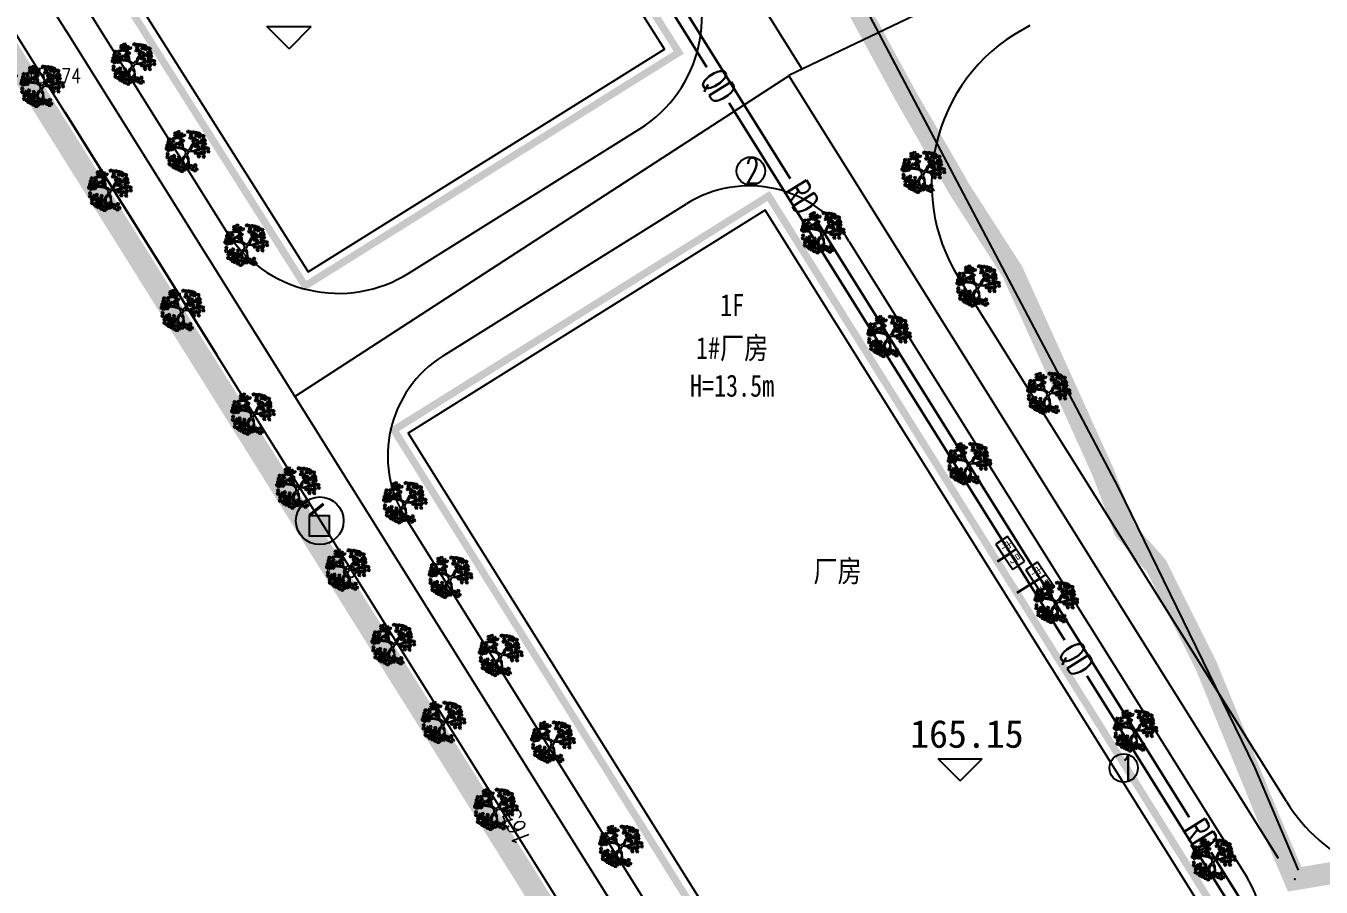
# Model space of a CAD drawing. Extents: x -809667 to 586099, y 3084146 to 3634412.
# Drawn here: x 381141.1 to 381229, y 3087145.6 to 3087204.1 of the extents above; entities that cross this region are included whole.
import ezdxf
from ezdxf.enums import TextEntityAlignment as Align

# ---------------------------------------------------------------- set-up
doc = ezdxf.new("R2010")
doc.units = 0
doc.header["$LTSCALE"] = 0.5
doc.header["$PDSIZE"] = 0.2
doc.layers.get('0').update_dxf_attribs({"linetype": 'CONTINUOUS'})
for name, color, linetype in [('DIM-照明', 3, 'CONTINUOUS'), ('DIM-通讯', 3, 'CONTINUOUS'), ('E-DIM-DQ', 7, 'CONTINUOUS'), ('E-SIG_TEXT', 7, 'CONTINUOUS'), ('GCD', 252, 'CONTINUOUS'), ('JZD', 7, 'CONTINUOUS'), ('TEL_TEXT', 7, 'CONTINUOUS'), ('WIRE-照明', 1, 'CONTINUOUS'), ('WIRE-通讯', 4, 'CONTINUOUS'), ('乔木', 84, 'CONTINUOUS'), ('文字', 7, 'CONTINUOUS')]:
    doc.layers.add(name, color=color, linetype=linetype)
doc.styles.add('-宋体', font='', dxfattribs={"width": 0.6})
doc.styles.add('_TEL_DIM', font='SIMPLEX', dxfattribs={"width": 0.8, "height": 3.5, "bigfont": 'HZTXT'})
doc.styles.add('HZ', font='', dxfattribs={"width": 0.8})
doc.styles.get("Standard").update_dxf_attribs({"font": 'rs.shx', "bigfont": 'hztxt.shx'})
doc.styles.add('宋体', font='')
doc.styles.get('-宋体').set_extended_font_data('NSimSun')
doc.styles.get('HZ').set_extended_font_data('NSimSun')
doc.styles.get('宋体').set_extended_font_data('SimSun')

# ---------------------------------------------------------------- blocks, each defined once
blk = doc.blocks.new('gc125')
at = {"color": 0}
blk.add_line((0, 0.8), (0, 2.2), dxfattribs=at)
blk.add_circle((0, 0), 0.8, dxfattribs=at)
blk = doc.blocks.new('GC200')
at = {"color": 0, "linetype": 'Continuous', "const_width": 0.2, "flags": 128}
blk.add_lwpolyline([(-0.1, 0, 1), (0.1, 0, 1)], format="xyb", close=True, dxfattribs=at)
blk = doc.blocks.new('GC0000')
at = {"linetype": 'Continuous'}
blk.add_point((0, 0), dxfattribs=at)
blk = doc.blocks.new('幌伞枫')
at = {"layer": '乔木', "color": 0}
for p, q in [((-993, 643), (-927, 680)), ((-927, 680), (-890, 570)), ((-810, 628), (-736, 687)), ((-736, 687), (-663, 658)), ((-685, 826), (-567, 841)), ((-663, 753), (-685, 826)), ((-677, 937), (-604, 995)), ((-670, 878), (-677, 937)), ((-604, 870), (-670, 878)), ((-567, 738), (-663, 753)), ((-663, 687), (-582, 746)), ((-655, 628), (-663, 687)), ((-604, 995), (-531, 966)), ((-531, 966), (-604, 870)), ((-582, 746), (-516, 716)), ((-516, 716), (-582, 614)), ((-567, 841), (-531, 782)), ((-531, 782), (-567, 738)), ((-545, 709), (-428, 724)), ((-523, 636), (-545, 709)), ((-531, 995), (-450, 1054)), ((-523, 937), (-531, 995)), ((-531, 819), (-457, 878)), ((-523, 760), (-531, 819)), ((-450, 929), (-523, 937)), ((-457, 746), (-523, 760)), ((-457, 878), (-391, 848)), ((-391, 848), (-457, 746)), ((-450, 1054), (-384, 1025)), ((-384, 1025), (-450, 929)), ((-428, 724), (-384, 665)), ((-384, 870), (-303, 937)), ((-377, 819), (-384, 870)), ((-384, 738), (-310, 804)), ((-377, 680), (-384, 738)), ((-310, 804), (-377, 819)), ((-310, 672), (-377, 680)), ((-237, 900), (-310, 804)), ((-310, 804), (-237, 768)), ((-237, 768), (-310, 672)), ((-303, 937), (-237, 900)), ((-237, 797), (-156, 863)), ((-230, 738), (-237, 797)), ((-156, 731), (-230, 738)), ((-156, 863), (-90, 826)), ((-90, 826), (-156, 731)), ((-9, 966), (27, 1054)), ((20, 915), (-9, 966)), ((86, 944), (20, 915)), ((27, 1054), (101, 1061)), ((101, 1061), (86, 944)), ((108, 650), (145, 738)), ((123, 966), (145, 1032)), ((196, 878), (123, 966)), ((137, 804), (167, 870)), ((211, 716), (137, 804)), ((145, 1032), (203, 1025)), ((145, 738), (218, 746)), ((167, 870), (225, 863)), ((247, 937), (196, 878)), ((203, 1025), (247, 937)), ((218, 746), (203, 628)), ((262, 775), (211, 716)), ((225, 863), (262, 775)), ((240, 650), (262, 716)), ((247, 937), (284, 1025)), ((284, 885), (247, 937)), ((262, 716), (321, 709)), ((284, 1025), (365, 1032)), ((350, 915), (284, 885)), ((321, 709), (365, 621)), ((365, 1032), (350, 915)), ((380, 937), (409, 1003)), ((460, 848), (380, 937)), ((402, 775), (424, 841)), ((475, 687), (402, 775)), ((409, 1003), (468, 995)), ((424, 900), (460, 988)), ((453, 848), (424, 900)), ((424, 841), (482, 834)), ((519, 878), (453, 848)), ((460, 988), (534, 995)), ((504, 900), (460, 848)), ((468, 995), (504, 900)), ((526, 746), (475, 687)), ((482, 834), (526, 746)), ((534, 995), (519, 878)), ((556, 900), (578, 966)), ((629, 812), (556, 900)), ((570, 738), (600, 804)), ((644, 650), (570, 738)), ((578, 966), (636, 959)), ((600, 804), (658, 797)), ((681, 870), (629, 812)), ((636, 959), (681, 870)), ((695, 709), (644, 650)), ((651, 775), (688, 863)), ((681, 724), (651, 775)), ((658, 797), (695, 709)), ((747, 753), (681, 724)), ((688, 863), (761, 870)), ((761, 870), (747, 753)), ((783, 775), (805, 841)), ((857, 687), (783, 775)), ((798, 614), (827, 680)), ((805, 841), (864, 834)), ((827, 680), (886, 672)), ((908, 746), (857, 687)), ((864, 834), (908, 746)), ((-1125, 166), (-1059, 195)), ((-1125, 63), (-1125, 166)), ((-1074, 34), (-1125, 63)), ((-1081, 320), (-1015, 357)), ((-1081, 217), (-1081, 320)), ((-1030, 188), (-1081, 217)), ((-1022, 85), (-1074, 34)), ((-1059, 195), (-1022, 85)), ((-1044, -10), (-986, 92)), ((-1037, 489), (-971, 525)), ((-1037, 393), (-1037, 489)), ((-986, 364), (-1037, 393)), ((-978, 239), (-1030, 188)), ((-1015, 357), (-978, 239)), ((-993, 548), (-993, 643)), ((-942, 518), (-993, 548)), ((-934, 408), (-986, 364)), ((-986, 92), (-912, 92)), ((-971, 525), (-934, 408)), ((-898, 34), (-971, -32)), ((-956, 320), (-898, 423)), ((-883, 291), (-956, 320)), ((-890, 570), (-942, 518)), ((-927, 195), (-861, 225)), ((-927, 92), (-927, 195)), ((-876, 63), (-927, 92)), ((-912, 92), (-898, 34)), ((-898, 423), (-824, 423)), ((-883, 349), (-817, 386)), ((-810, 364), (-883, 291)), ((-883, 247), (-883, 349)), ((-832, 217), (-883, 247)), ((-824, 114), (-876, 63)), ((-861, 225), (-824, 114)), ((-846, 19), (-788, 122)), ((-773, -3), (-846, 19)), ((-780, 269), (-832, 217)), ((-824, 423), (-810, 364)), ((-817, 518), (-699, 533)), ((-795, 445), (-817, 518)), ((-817, 386), (-780, 269)), ((-802, 570), (-810, 628)), ((-736, 562), (-802, 570)), ((-699, 430), (-795, 445)), ((-788, 122), (-714, 122)), ((-773, 203), (-655, 217)), ((-751, 129), (-773, 203)), ((-699, 63), (-773, -3)), ((-758, 313), (-685, 371)), ((-751, 254), (-758, 313)), ((-685, 247), (-751, 254)), ((-648, 114), (-751, 129)), ((-663, 658), (-736, 562)), ((-714, 122), (-699, 63)), ((-699, 533), (-663, 474)), ((-663, 474), (-699, 430)), ((-685, 371), (-619, 342)), ((-619, 342), (-685, 247)), ((-582, 614), (-655, 628)), ((-655, 217), (-611, 158)), ((-611, 158), (-648, 114)), ((-531, 129), (-641, 203)), ((-531, 195), (-633, 254)), ((-611, 371), (-531, 430)), ((-604, 313), (-611, 371)), ((-538, 305), (-604, 313)), ((-465, 401), (-538, 305)), ((-531, 430), (-465, 401)), ((-252, 158), (-531, 195)), ((-259, 85), (-531, 129)), ((-421, 621), (-523, 636)), ((-457, 342), (-332, 364)), ((-428, 276), (-457, 342)), ((-443, 452), (-369, 518)), ((-435, 393), (-443, 452)), ((-369, 386), (-435, 393)), ((-332, 261), (-428, 276)), ((-384, 665), (-421, 621)), ((-391, 628), (-274, 643)), ((-369, 555), (-391, 628)), ((-274, 548), (-369, 555)), ((-369, 518), (-296, 481)), ((-296, 481), (-369, 386)), ((-332, 364), (-296, 305)), ((-296, 305), (-332, 261)), ((-257, 346), (-327, 441)), ((-222, 377), (-311, 462)), ((-296, 511), (-215, 577)), ((-288, 452), (-296, 511)), ((-215, 445), (-288, 452)), ((-274, 643), (-237, 592)), ((-237, 592), (-274, 548)), ((-112, 4), (-259, 85)), ((-252, 158), (-257, 346)), ((-206, 307), (-222, 377)), ((-215, 577), (-149, 540)), ((-149, 540), (-215, 445)), ((-188, 124), (-206, 307)), ((-76, 63), (-188, 124)), ((-76, -84), (-112, 4)), ((-9, -18), (-76, 63)), ((-9, -18), (174, 151)), ((137, 599), (108, 650)), ((203, 628), (137, 599)), ((152, 26), (240, 122)), ((152, 26), (318, 4)), ((174, 151), (225, 276)), ((225, 276), (277, 357)), ((313, 562), (240, 650)), ((240, 122), (291, 261)), ((255, 489), (284, 555)), ((328, 401), (255, 489)), ((277, 357), (336, 393)), ((284, 555), (336, 548)), ((291, 261), (372, 364)), ((295, -42), (527, 53)), ((306, 540), (350, 636)), ((343, 496), (306, 540)), ((365, 621), (313, 562)), ((318, 4), (524, 78)), ((380, 459), (328, 401)), ((336, 548), (380, 459)), ((336, 393), (344, 419)), ((409, 518), (343, 496)), ((350, 636), (424, 636)), ((365, 225), (402, 313)), ((402, 173), (365, 225)), ((372, 364), (468, 393)), ((402, 313), (482, 320)), ((468, 203), (402, 173)), ((424, 636), (409, 518)), ((446, 548), (468, 606)), ((519, 452), (446, 548)), ((460, 386), (490, 452)), ((534, 291), (460, 386)), ((468, 606), (526, 599)), ((482, 320), (468, 203)), ((490, 452), (541, 445)), ((497, 225), (526, 291)), ((570, 136), (497, 225)), ((570, 511), (519, 452)), ((519, 63), (541, 129)), ((592, -25), (519, 63)), ((526, 599), (570, 511)), ((526, 291), (585, 283)), ((585, 349), (534, 291)), ((541, 445), (585, 349)), ((541, 129), (600, 122)), ((622, 188), (570, 136)), ((585, 283), (622, 188)), ((592, 408), (629, 496)), ((629, 357), (592, 408)), ((644, 34), (592, -25)), ((600, 122), (644, 34)), ((629, 496), (710, 503)), ((695, 386), (629, 357)), ((673, 70), (710, 166)), ((703, 26), (673, 70)), ((710, 503), (695, 386)), ((769, 48), (703, 26)), ((710, 166), (783, 166)), ((717, 525), (754, 614)), ((747, 481), (717, 525)), ((725, 408), (754, 474)), ((798, 320), (725, 408)), ((813, 503), (747, 481)), ((747, 247), (769, 313)), ((820, 158), (747, 247)), ((754, 614), (827, 621)), ((754, 474), (813, 467)), ((769, 313), (827, 305)), ((783, 166), (769, 48)), ((871, 525), (798, 614)), ((849, 371), (798, 320)), ((805, 78), (827, 144)), ((879, -18), (805, 78)), ((827, 621), (813, 503)), ((813, 467), (849, 371)), ((871, 217), (820, 158)), ((827, 305), (871, 217)), ((827, 144), (886, 136)), ((849, 525), (871, 592)), ((923, 437), (849, 525)), ((864, 364), (893, 430)), ((937, 276), (864, 364)), ((871, 592), (930, 584)), ((923, 584), (871, 525)), ((879, 122), (923, 210)), ((915, 78), (879, 122)), ((930, 41), (879, -18)), ((886, 672), (923, 584)), ((886, 136), (930, 41)), ((893, 430), (952, 423)), ((981, 100), (915, 78)), ((974, 496), (923, 437)), ((923, 210), (996, 217)), ((930, 584), (974, 496)), ((989, 335), (937, 276)), ((952, 423), (989, 335)), ((996, 217), (981, 100)), ((1011, 122), (1040, 188)), ((1092, 34), (1011, 122)), ((1033, -40), (1055, 26)), ((1040, 188), (1099, 180)), ((1055, 26), (1114, 19)), ((1143, 92), (1092, 34)), ((1099, 180), (1143, 92)), ((1114, 19), (1158, -69)), ((-1089, -304), (-1030, -253)), ((-1067, -399), (-1089, -304)), ((-1081, -142), (-1022, -91)), ((-1052, -238), (-1081, -142)), ((-1008, -414), (-1067, -399)), ((-1000, -253), (-1052, -238)), ((-971, -32), (-1044, -10)), ((-1030, -253), (-971, -355)), ((-1022, -91), (-964, -194)), ((-971, -355), (-1008, -414)), ((-964, -194), (-1000, -253)), ((-986, -664), (-927, -620)), ((-964, -759), (-986, -664)), ((-978, -502), (-920, -458)), ((-956, -598), (-978, -502)), ((-971, -451), (-934, -341)), ((-898, -465), (-971, -451)), ((-898, -620), (-956, -598)), ((-934, -341), (-868, -326)), ((-927, -620), (-868, -722)), ((-920, -458), (-861, -561)), ((-839, -377), (-898, -465)), ((-861, -561), (-898, -620)), ((-876, -443), (-817, -399)), ((-846, -539), (-876, -443)), ((-868, -326), (-839, -377)), ((-861, -282), (-802, -238)), ((-839, -385), (-861, -282)), ((-795, -561), (-846, -539)), ((-780, -399), (-839, -385)), ((-817, -399), (-758, -502)), ((-802, -238), (-744, -341)), ((-758, -502), (-795, -561)), ((-744, -341), (-780, -399)), ((-751, -598), (-714, -480)), ((-677, -605), (-751, -598)), ((-751, -664), (-692, -620)), ((-729, -759), (-751, -664)), ((-744, -392), (-685, -341)), ((-722, -487), (-744, -392)), ((-736, -231), (-677, -179)), ((-707, -326), (-736, -231)), ((-663, -502), (-722, -487)), ((-714, -480), (-648, -465)), ((-655, -348), (-707, -326)), ((-692, -620), (-633, -722)), ((-685, -341), (-626, -443)), ((-677, -179), (-619, -289)), ((-626, -524), (-677, -605)), ((-626, -443), (-663, -502)), ((-619, -289), (-655, -348)), ((-648, -465), (-626, -524)), ((-626, -539), (-589, -429)), ((-553, -554), (-626, -539)), ((-626, -590), (-567, -546)), ((-597, -693), (-626, -590)), ((-589, -429), (-523, -414)), ((-567, -546), (-509, -649)), ((-494, -465), (-553, -554)), ((-509, -649), (-545, -708)), ((-523, -414), (-494, -465)), ((-487, -451), (-428, -399)), ((-465, -546), (-487, -451)), ((-487, -605), (-428, -554)), ((-457, -700), (-487, -605)), ((-479, -289), (-421, -245)), ((-457, -385), (-479, -289)), ((-413, -568), (-465, -546)), ((-399, -407), (-457, -385)), ((-428, -399), (-369, -510)), ((-428, -554), (-369, -664)), ((-421, -245), (-362, -348)), ((-369, -510), (-413, -568)), ((-369, -664), (-406, -722)), ((-362, -348), (-399, -407)), ((-369, -598), (-332, -487)), ((-296, -612), (-369, -598)), ((-332, -487), (-266, -473)), ((-244, -524), (-296, -612)), ((-288, -664), (-171, -649)), ((-266, -737), (-288, -664)), ((-215, -311), (-285, -477)), ((-266, -473), (-244, -524)), ((-156, -341), (-230, -532)), ((-230, -532), (-186, -627)), ((-120, -253), (-215, -311)), ((-171, -649), (-127, -708)), ((-61, -304), (-156, -341)), ((-76, -84), (-120, -253)), ((-61, -304), (38, -431)), ((-24, -686), (-9, -620)), ((42, -98), (-20, -221)), ((-20, -221), (62, -380)), ((-9, -18), (-9, -18)), ((-9, -18), (-9, -18)), ((-9, -18), (-9, -18)), ((-9, -18), (-9, -18)), ((-9, -18), (-9, -18)), ((-9, -18), (-9, -18)), ((-9, -18), (-9, -18)), ((-9, -18), (-9, -18)), ((-9, -18), (-9, -18)), ((-9, -18), (-9, -18)), ((-9, -18), (-9, -18)), ((-9, -18), (-9, -18)), ((-9, -18), (-9, -18)), ((-9, -18), (-9, -18)), ((-9, -18), (-9, -18)), ((-9, -18), (-9, -18)), ((-9, -18), (-9, -18)), ((-9, -18), (-9, -18)), ((-9, -18), (-9, -18)), ((-9, -18), (-9, -18)), ((-9, -18), (-9, -18)), ((-9, -18), (-9, -18)), ((-9, -18), (-9, -18)), ((-9, -18), (-9, -18)), ((-9, -18), (-9, -18)), ((-9, -18), (-9, -18)), ((-9, -18), (-9, -18)), ((-9, -18), (-9, -18)), ((-9, -18), (-9, -18)), ((-9, -18), (-9, -18)), ((-9, -18), (-9, -18)), ((-9, -18), (-9, -18)), ((-9, -18), (-9, -18)), ((-9, -18), (-9, -18)), ((-9, -18), (-9, -18)), ((-9, -18), (-9, -18)), ((-9, -18), (-9, -18)), ((-9, -18), (-9, -18)), ((-9, -18), (-9, -18)), ((-9, -18), (-9, -18)), ((-9, -620), (49, -612)), ((38, -431), (49, -612)), ((42, -98), (109, -22)), ((49, -612), (101, -700)), ((62, -380), (79, -664)), ((109, -22), (295, -42)), ((387, -142), (424, -47)), ((424, -187), (387, -142)), ((424, -47), (504, -47)), ((490, -165), (424, -187)), ((504, -47), (490, -165)), ((519, -135), (548, -76)), ((592, -231), (519, -135)), ((541, -297), (563, -231)), ((614, -392), (541, -297)), ((548, -76), (607, -84)), ((563, -231), (622, -238)), ((644, -172), (592, -231)), ((607, -84), (644, -172)), ((666, -333), (614, -392)), ((622, -238), (666, -333)), ((644, -150), (681, -62)), ((673, -201), (644, -150)), ((739, -172), (673, -201)), ((681, -62), (754, -54)), ((754, -54), (739, -172)), ((776, -150), (805, -84)), ((849, -238), (776, -150)), ((791, -311), (820, -245)), ((871, -399), (791, -311)), ((805, -84), (857, -91)), ((820, -84), (849, -18)), ((893, -172), (820, -84)), ((820, -245), (879, -253)), ((849, -18), (908, -25)), ((901, -187), (849, -238)), ((857, -91), (901, -187)), ((915, -341), (871, -399)), ((879, -253), (915, -341)), ((945, -120), (893, -172)), ((908, -25), (945, -120)), ((1106, -128), (1033, -40)), ((1158, -69), (1106, -128)), ((-912, -781), (-964, -759)), ((-868, -722), (-912, -781)), ((-868, -818), (-832, -700)), ((-795, -825), (-868, -818)), ((-832, -700), (-766, -686)), ((-744, -744), (-795, -825)), ((-766, -686), (-744, -744)), ((-766, -825), (-699, -774)), ((-736, -921), (-766, -825)), ((-685, -935), (-736, -921)), ((-670, -781), (-729, -759)), ((-699, -774), (-641, -884)), ((-641, -884), (-685, -935)), ((-633, -722), (-670, -781)), ((-641, -972), (-604, -862)), ((-567, -987), (-641, -972)), ((-633, -752), (-575, -708)), ((-611, -847), (-633, -752)), ((-553, -869), (-611, -847)), ((-604, -862), (-538, -847)), ((-545, -708), (-597, -693)), ((-575, -708), (-516, -810)), ((-516, -899), (-567, -987)), ((-516, -810), (-553, -869)), ((-538, -847), (-516, -899)), ((-516, -906), (-479, -788)), ((-443, -913), (-516, -906)), ((-509, -979), (-391, -965)), ((-487, -1053), (-509, -979)), ((-494, -766), (-435, -715)), ((-472, -862), (-494, -766)), ((-391, -1067), (-487, -1053)), ((-479, -788), (-413, -781)), ((-413, -877), (-472, -862)), ((-406, -722), (-457, -700)), ((-384, -832), (-443, -913)), ((-435, -715), (-377, -818)), ((-413, -781), (-384, -832)), ((-377, -818), (-413, -877)), ((-391, -965), (-354, -1023)), ((-354, -1023), (-391, -1067)), ((-377, -913), (-340, -803)), ((-303, -928), (-377, -913)), ((-362, -1053), (-244, -1045)), ((-347, -1126), (-362, -1053)), ((-244, -1141), (-347, -1126)), ((-340, -803), (-274, -788)), ((-244, -840), (-303, -928)), ((-274, -788), (-244, -840)), ((-171, -752), (-266, -737)), ((-252, -1001), (-230, -935)), ((-164, -1082), (-252, -1001)), ((-244, -1045), (-208, -1097)), ((-208, -1097), (-244, -1141)), ((-230, -847), (-112, -840)), ((-208, -921), (-230, -847)), ((-230, -935), (-178, -928)), ((-112, -935), (-208, -921)), ((-178, -928), (-120, -1016)), ((-127, -708), (-171, -752)), ((-120, -1016), (-164, -1082)), ((-142, -737), (-24, -730)), ((-127, -810), (-142, -737)), ((-24, -832), (-127, -810)), ((-112, -840), (-76, -891)), ((-76, -891), (-112, -935)), ((-90, -921), (27, -913)), ((-68, -994), (-90, -921)), ((27, -1016), (-68, -994)), ((64, -766), (-24, -686)), ((-24, -730), (13, -788)), ((13, -788), (-24, -832)), ((27, -869), (42, -803)), ((115, -950), (27, -869)), ((27, -913), (71, -972)), ((71, -972), (27, -1016)), ((42, -803), (101, -803)), ((101, -700), (64, -766)), ((93, -730), (218, -715)), ((115, -803), (93, -730)), ((101, -803), (159, -884)), ((218, -818), (115, -803)), ((159, -884), (115, -950)), ((167, -928), (284, -921)), ((189, -1001), (167, -928)), ((284, -1023), (189, -1001)), ((218, -715), (255, -774)), ((255, -774), (218, -818)), ((240, -803), (358, -796)), ((262, -877), (240, -803)), ((358, -891), (262, -877)), ((284, -921), (328, -979)), ((328, -979), (284, -1023)), ((313, -1009), (431, -994)), ((328, -1082), (313, -1009)), ((431, -1097), (328, -1082)), ((358, -752), (372, -686)), ((446, -832), (358, -752)), ((358, -796), (394, -847)), ((394, -847), (358, -891)), ((372, -686), (431, -678)), ((431, -678), (482, -766)), ((431, -950), (446, -884)), ((519, -1031), (431, -950)), ((431, -994), (468, -1053)), ((468, -1053), (431, -1097)), ((482, -766), (446, -832)), ((446, -884), (504, -884)), ((504, -884), (556, -965)), ((556, -965), (519, -1031))]:
    blk.add_line(p, q, dxfattribs=at)
blk = doc.blocks.new('A$C753C54BC')
at = {"layer": 'JZD'}
h = blk.add_hatch(color=0, dxfattribs=at)
h.dxf.hatch_style = 1
h.paths.add_polyline_path([(1.4, 3.06), (3.46, 3.06), (3.46, 0.89), (1.4, 0.89)])
at = {"layer": 'JZD', "color": 0, "const_width": 0.324}
blk.add_lwpolyline([(1.4, 3.06), (2.89, 4.26)], dxfattribs=at)
at = {"layer": 'JZD', "color": 0}
blk.add_lwpolyline([(1.4, 3.06), (3.46, 3.06), (3.46, 0.89), (1.4, 0.89)], close=True, dxfattribs=at)
blk.add_circle((2.49, 2.49), 2.49, dxfattribs=at)
blk = doc.blocks.new('123123')
at = {"layer": '文字', "color": 8}
for p, q in [((381910.89, 3087253.479), (381893.705, 3087280.966)), ((381861.412, 3087259.051), (381871.78, 3087242.467)), ((381857.172, 3087256.4), (381906.77, 3087177.07)), ((381876.053, 3087254.864), (381874.553, 3087256.364)), ((381874.553, 3087256.364), (381877.553, 3087256.364)), ((381876.053, 3087254.864), (381877.553, 3087256.364)), ((381910, 3087253.016), (381943.23, 3087199.865)), ((381884.183, 3087239.607), (381899.869, 3087249.414)), ((381886.516, 3087233.989), (381903.05, 3087244.326)), ((381914.074, 3087241.784), (381941.111, 3087198.54)), ((381943.781, 3087203.7), (381921.514, 3087239.316)), ((381911.009, 3087179.721), (381883.973, 3087222.965)), ((381921.621, 3087205.109), (381920.121, 3087206.609)), ((381920.121, 3087206.609), (381923.121, 3087206.609)), ((381921.621, 3087205.109), (381923.121, 3087206.609))]:
    blk.add_line(p, q, dxfattribs=at)
at = {"layer": '文字', "color": 8, "flags": 128}
for points, const_width in [([(381897.918, 3087296.929), (381904.377, 3087301.028), (382008.641, 3087376.039), (382070.921, 3087247.886), (382108.649, 3087200.591), (381980.343, 3087185.968), (381931.792, 3087180.434), (381911.441, 3087167.711), (381850.625, 3087264.985), (381870.975, 3087277.708), (381870.975, 3087277.708), (381870.975, 3087277.708), (381897.918, 3087296.929)], 0.5), ([(381870.975, 3087277.708), (381850.625, 3087264.985), (381911.441, 3087167.711), (381931.792, 3087180.434), (381980.343, 3087185.968)], 1.5), ([(381974.113, 3087203.403), (381944.343, 3087198.423), (381942.463, 3087202.826), (381938.342, 3087212.906), (381934.952, 3087219.712), (381932.812, 3087222.143), (381931.332, 3087226.083), (381925.172, 3087239.717), (381921.592, 3087245.289), (381917.912, 3087251.688), (381910.572, 3087265.182), (381906.252, 3087271.507), (381900.432, 3087280.807), (381897.682, 3087287.535), (381897.918, 3087296.929), (381870.975, 3087277.708), (381870.975, 3087277.708), (381870.975, 3087277.708)], 1.5)]:
    blk.add_lwpolyline(points, dxfattribs=dict(at, const_width=const_width))
at = {"layer": '文字', "color": 8, "const_width": 0.5, "flags": 128}
for points in [[(381877.142, 3087238.743), (381902.519, 3087254.609), (381886.475, 3087280.004), (381861.097, 3087264.138)], [(381915.515, 3087177.23), (381940.952, 3087193.134), (381908.615, 3087244.857), (381883.177, 3087228.954)]]:
    blk.add_lwpolyline(points, close=True, dxfattribs=at)
at = {"layer": '文字', "color": 8, "flags": 128}
for points in [[(381877.361, 3087239.706), (381901.552, 3087254.83), (381886.255, 3087279.041), (381862.065, 3087263.917)], [(381915.737, 3087178.195), (381939.988, 3087193.357), (381908.392, 3087243.893), (381884.142, 3087228.731)]]:
    blk.add_lwpolyline(points, close=True, dxfattribs=at)
at = {"layer": '文字', "color": 8}
blk.add_lwpolyline([(381903.11, 3087276.787), (381913.923, 3087260.037), (381932.36, 3087225.037), (381941.61, 3087206.037), (381944.579, 3087199.037)], dxfattribs=at)
at = {"layer": '文字', "color": 8, "flags": 128}
for points in [[(381954.738, 3087274.449), (381909.982, 3087253.045)], [(381876.446, 3087231.232), (381910, 3087253.016)], [(381860.821, 3087250.565), (381871.117, 3087234.096)]]:
    blk.add_lwpolyline(points, dxfattribs=at)
for points in [[(381860.908, 3087256.083), (381859.716, 3087257.99, -0.396485), (381861.854, 3087268.744), (381862.588, 3087269.268)], [(381860.872, 3087256.142), (381909.314, 3087178.661, 0.414214), (381920.338, 3087176.118), (381949.6, 3087194.413)]]:
    blk.add_lwpolyline(points, format="xyb", dxfattribs=at)
at = {"layer": '文字', "color": 8}
for centre, radius, start, end in [((381895.098, 3087257.045), 9, 302.01384, 32.01384), ((381931.689, 3087245.677), 12, 116.34834, 212.01384), ((381907.291, 3087237.543), 8, 32.01384, 122.01384), ((381879.412, 3087247.238), 9, 212.01384, 302.01384), ((381890.757, 3087227.206), 8, 122.01384, 212.01384), ((381953.957, 3087210.062), 12, 212.01384, 277.00887), ((381936.023, 3087195.359), 6, 302.01384, 32.01384)]:
    blk.add_arc(centre, radius, start, end, dxfattribs=at)
for name, p, xscale, yscale, zscale in [('幌伞枫', (381865.48, 3087253.873), 0.0013, 0.0013, 0.0013), ('幌伞枫', (381859.276, 3087252.36), 0.0013, 0.0013, 0.0013), ('幌伞枫', (381869.14, 3087247.928), 0.0013, 0.0013, 0.0013), ('幌伞枫', (381919.115, 3087246.517), 0.0013, 0.0013, 0.0013), ('幌伞枫', (381863.882, 3087245.281), 0.0013, 0.0013, 0.0013), ('幌伞枫', (381912.291, 3087242.408), 0.0013, 0.0013, 0.0013), ('幌伞枫', (381873.136, 3087241.559), 0.0013, 0.0013, 0.0013), ('幌伞枫', (381922.836, 3087238.793), 0.0013, 0.0013, 0.0013), ('幌伞枫', (381868.803, 3087237.128), 0.0013, 0.0013, 0.0013), ('幌伞枫', (381916.79, 3087235.36), 0.0013, 0.0013, 0.0013), ('幌伞枫', (381927.627, 3087231.495), 0.0013, 0.0013, 0.0013), ('幌伞枫', (381873.587, 3087230.082), 0.0013, 0.0013, 0.0013), ('幌伞枫', (381922.245, 3087226.715), 0.0013, 0.0013, 0.0013), ('幌伞枫', (381876.645, 3087225.066), 0.0013, 0.0013, 0.0013), ('幌伞枫', (381883.904, 3087224.059), 0.0013, 0.0013, 0.0013), ('A$C753C54BC', (381876.524, 3087221.164), 0.65, 0.65, 0.65), ('幌伞枫', (381880.028, 3087219.489), 0.0013, 0.0013, 0.0013), ('幌伞枫', (381886.998, 3087218.991), 0.0013, 0.0013, 0.0013), ('幌伞枫', (381928.144, 3087217.288), 0.0013, 0.0013, 0.0013), ('幌伞枫', (381883.122, 3087214.421), 0.0013, 0.0013, 0.0013), ('幌伞枫', (381890.414, 3087213.694), 0.0013, 0.0013, 0.0013), ('幌伞枫', (381886.537, 3087209.124), 0.0013, 0.0013, 0.0013), ('幌伞枫', (381933.525, 3087208.554), 0.0013, 0.0013, 0.0013), ('幌伞枫', (381893.968, 3087207.79), 0.0013, 0.0013, 0.0013), ('幌伞枫', (381890.092, 3087203.22), 0.0013, 0.0013, 0.0013), ('幌伞枫', (381898.574, 3087200.711), 0.0013, 0.0013, 0.0013), ('幌伞枫', (381938.83, 3087199.801), 0.0013, 0.0013, 0.0013)]:
    blk.add_blockref(name, p, dxfattribs=dict(at, xscale=xscale, yscale=yscale, zscale=zscale))
ref = blk.add_blockref('GC200', (381857.559, 3087253.019, 159.736), dxfattribs=dict(at, xscale=0.5, yscale=0.5, zscale=0.5))
ref.add_attrib('height', '159.74', dxfattribs={"layer": 'GCD', "linetype": 'Continuous', "height": 1, "width": 0.8}).set_placement((381858.159, 3087253.019, 159.736), align=Align.MIDDLE_LEFT)
at = {"layer": '文字', "color": 8, "xscale": 0.5, "yscale": 0.5, "rotation": 180}
blk.add_blockref('gc125', (381880.178, 3087219.329, 1.221), dxfattribs=at)
at = {"layer": '文字', "color": 8}
blk.add_blockref('GC0000', (381944.343, 3087198.423), dxfattribs=at)
blk.add_blockref('GC0000', (381944.343, 3087198.423), dxfattribs=at)
at = {"layer": '文字', "color": 8, "style": 'HZ', "width": 0.8}
for s, p in [('1F', (381906.138, 3087237.44)), ('1#厂房', (381906.138, 3087234.559)), ('H=13.5m', (381906.138, 3087231.955)), ('厂房', (381913.298, 3087219.397))]:
    blk.add_text(s, height=1.5, dxfattribs=at).set_placement(p, align=Align.MIDDLE)
at = {"layer": '文字', "color": 8, "style": '宋体'}
blk.add_text('165.15', height=1.8882, dxfattribs=at).set_placement((381918.229, 3087207.359))
at = {"layer": '文字', "color": 8, "width": 0.8}
blk.add_text('165', height=1.2, rotation=110.8041, dxfattribs=at).set_placement((381891.498, 3087201.975, 165), align=Align.MIDDLE)
blk = doc.blocks.new('RQWE')
at = {"layer": 'E-DIM-DQ', "const_width": 0.075, "elevation": -0.02}
for points in [[(78.17, -95.5), (76.57, -95.5), (76.57, -97), (78.17, -97)], [(79.79, -95.5), (78.18, -95.5), (78.18, -97), (79.79, -97)]]:
    blk.add_lwpolyline(points, close=True, dxfattribs=at)
at = {"layer": 'E-SIG_TEXT', "color": 3}
for p, q in [((78.18, -95.5, -0.02), (76.58, -95.5, -0.02)), ((76.58, -95.5, -0.02), (76.58, -97, -0.02)), ((79.79, -95.5, -0.02), (78.18, -95.5, -0.02)), ((78.18, -95.5, -0.02), (78.18, -97, -0.02)), ((78.18, -97, -0.02), (78.18, -95.5, -0.02)), ((79.79, -97, -0.02), (79.79, -95.5, -0.02)), ((76.58, -97, -0.02), (78.18, -97, -0.02)), ((78.18, -97, -0.02), (79.79, -97, -0.02))]:
    blk.add_line(p, q, dxfattribs=at)
at = {"layer": 'E-SIG_TEXT', "color": 3, "style": '-宋体', "width": 0.8}
for s, p in [('中', (76.85, -96.66, -0.02)), ('号', (78.45, -96.66, -0.02))]:
    blk.add_text(s, height=0.9, rotation=360, dxfattribs=at).set_placement(p)

msp = doc.modelspace()

# ---------------------------------------------------------------- linework, layer by layer
at = {"layer": 'WIRE-照明', "linetype": 'Continuous', "const_width": 0.175}
for points in [[(381178.465, 3087215.473), (381187.309, 3087201.304)], [(381188.82, 3087198.884), (381211.613, 3087162.37)], [(381207.038, 3087167.712), (381207.93, 3087168.27)], [(381213.124, 3087159.949), (381226.995, 3087137.728)]]:
    msp.add_lwpolyline(points, dxfattribs=at)
at = {"layer": 'WIRE-通讯', "linetype": 'Continuous', "const_width": 0.175}
for points in [[(381177.614, 3087218.343), (381192.98, 3087193.729)], [(381194.463, 3087191.353), (381220.068, 3087150.335)], [(381208.369, 3087165.584), (381209.937, 3087166.565)], [(381221.551, 3087147.96), (381227.552, 3087138.347)]]:
    msp.add_lwpolyline(points, dxfattribs=at)
at = {"layer": '文字', "linetype": 'Continuous'}
for centre in [(381190.303, 3087194.244), (381215.615, 3087153.684)]:
    msp.add_circle(centre, 0.965, dxfattribs=at)

# ---------------------------------------------------------------- block references
at = {"linetype": 'Continuous', "xscale": 0.6399999999999998, "yscale": 0.6399999999999998, "zscale": 0.6399999999999998, "rotation": 303.7397066378747}
for p in [(381231.344, 3087244.12, 0.011), (381233.373, 3087242.379, 0.011)]:
    msp.add_blockref('RQWE', p, dxfattribs=at)
at = {"layer": '文字'}
msp.add_blockref('123123', (-717.11, -52.3), dxfattribs=at)

# ---------------------------------------------------------------- texts
at = {"layer": 'DIM-照明', "linetype": 'Continuous', "style": '_TEL_DIM', "width": 0.64}
for p in [(381186.814, 3087200.445), (381211.118, 3087161.511)]:
    msp.add_text('QD', height=1.75, rotation=301.97331, dxfattribs=at).set_placement(p)
at = {"layer": 'DIM-通讯', "linetype": 'Continuous', "style": '_TEL_DIM', "width": 0.64}
for p in [(381192.485, 3087192.869), (381219.573, 3087149.476)]:
    msp.add_text('RD', height=1.75, rotation=301.97455, dxfattribs=at).set_placement(p)
at = {"layer": 'TEL_TEXT', "linetype": 'Continuous', "style": '_TEL_DIM', "width": 0.64}
for s, p in [('2', (381189.921, 3087193.399)), ('1', (381215.395, 3087152.775))]:
    msp.add_text(s, height=1.75, dxfattribs=at).set_placement(p)

doc.saveas('drawing.dxf')
